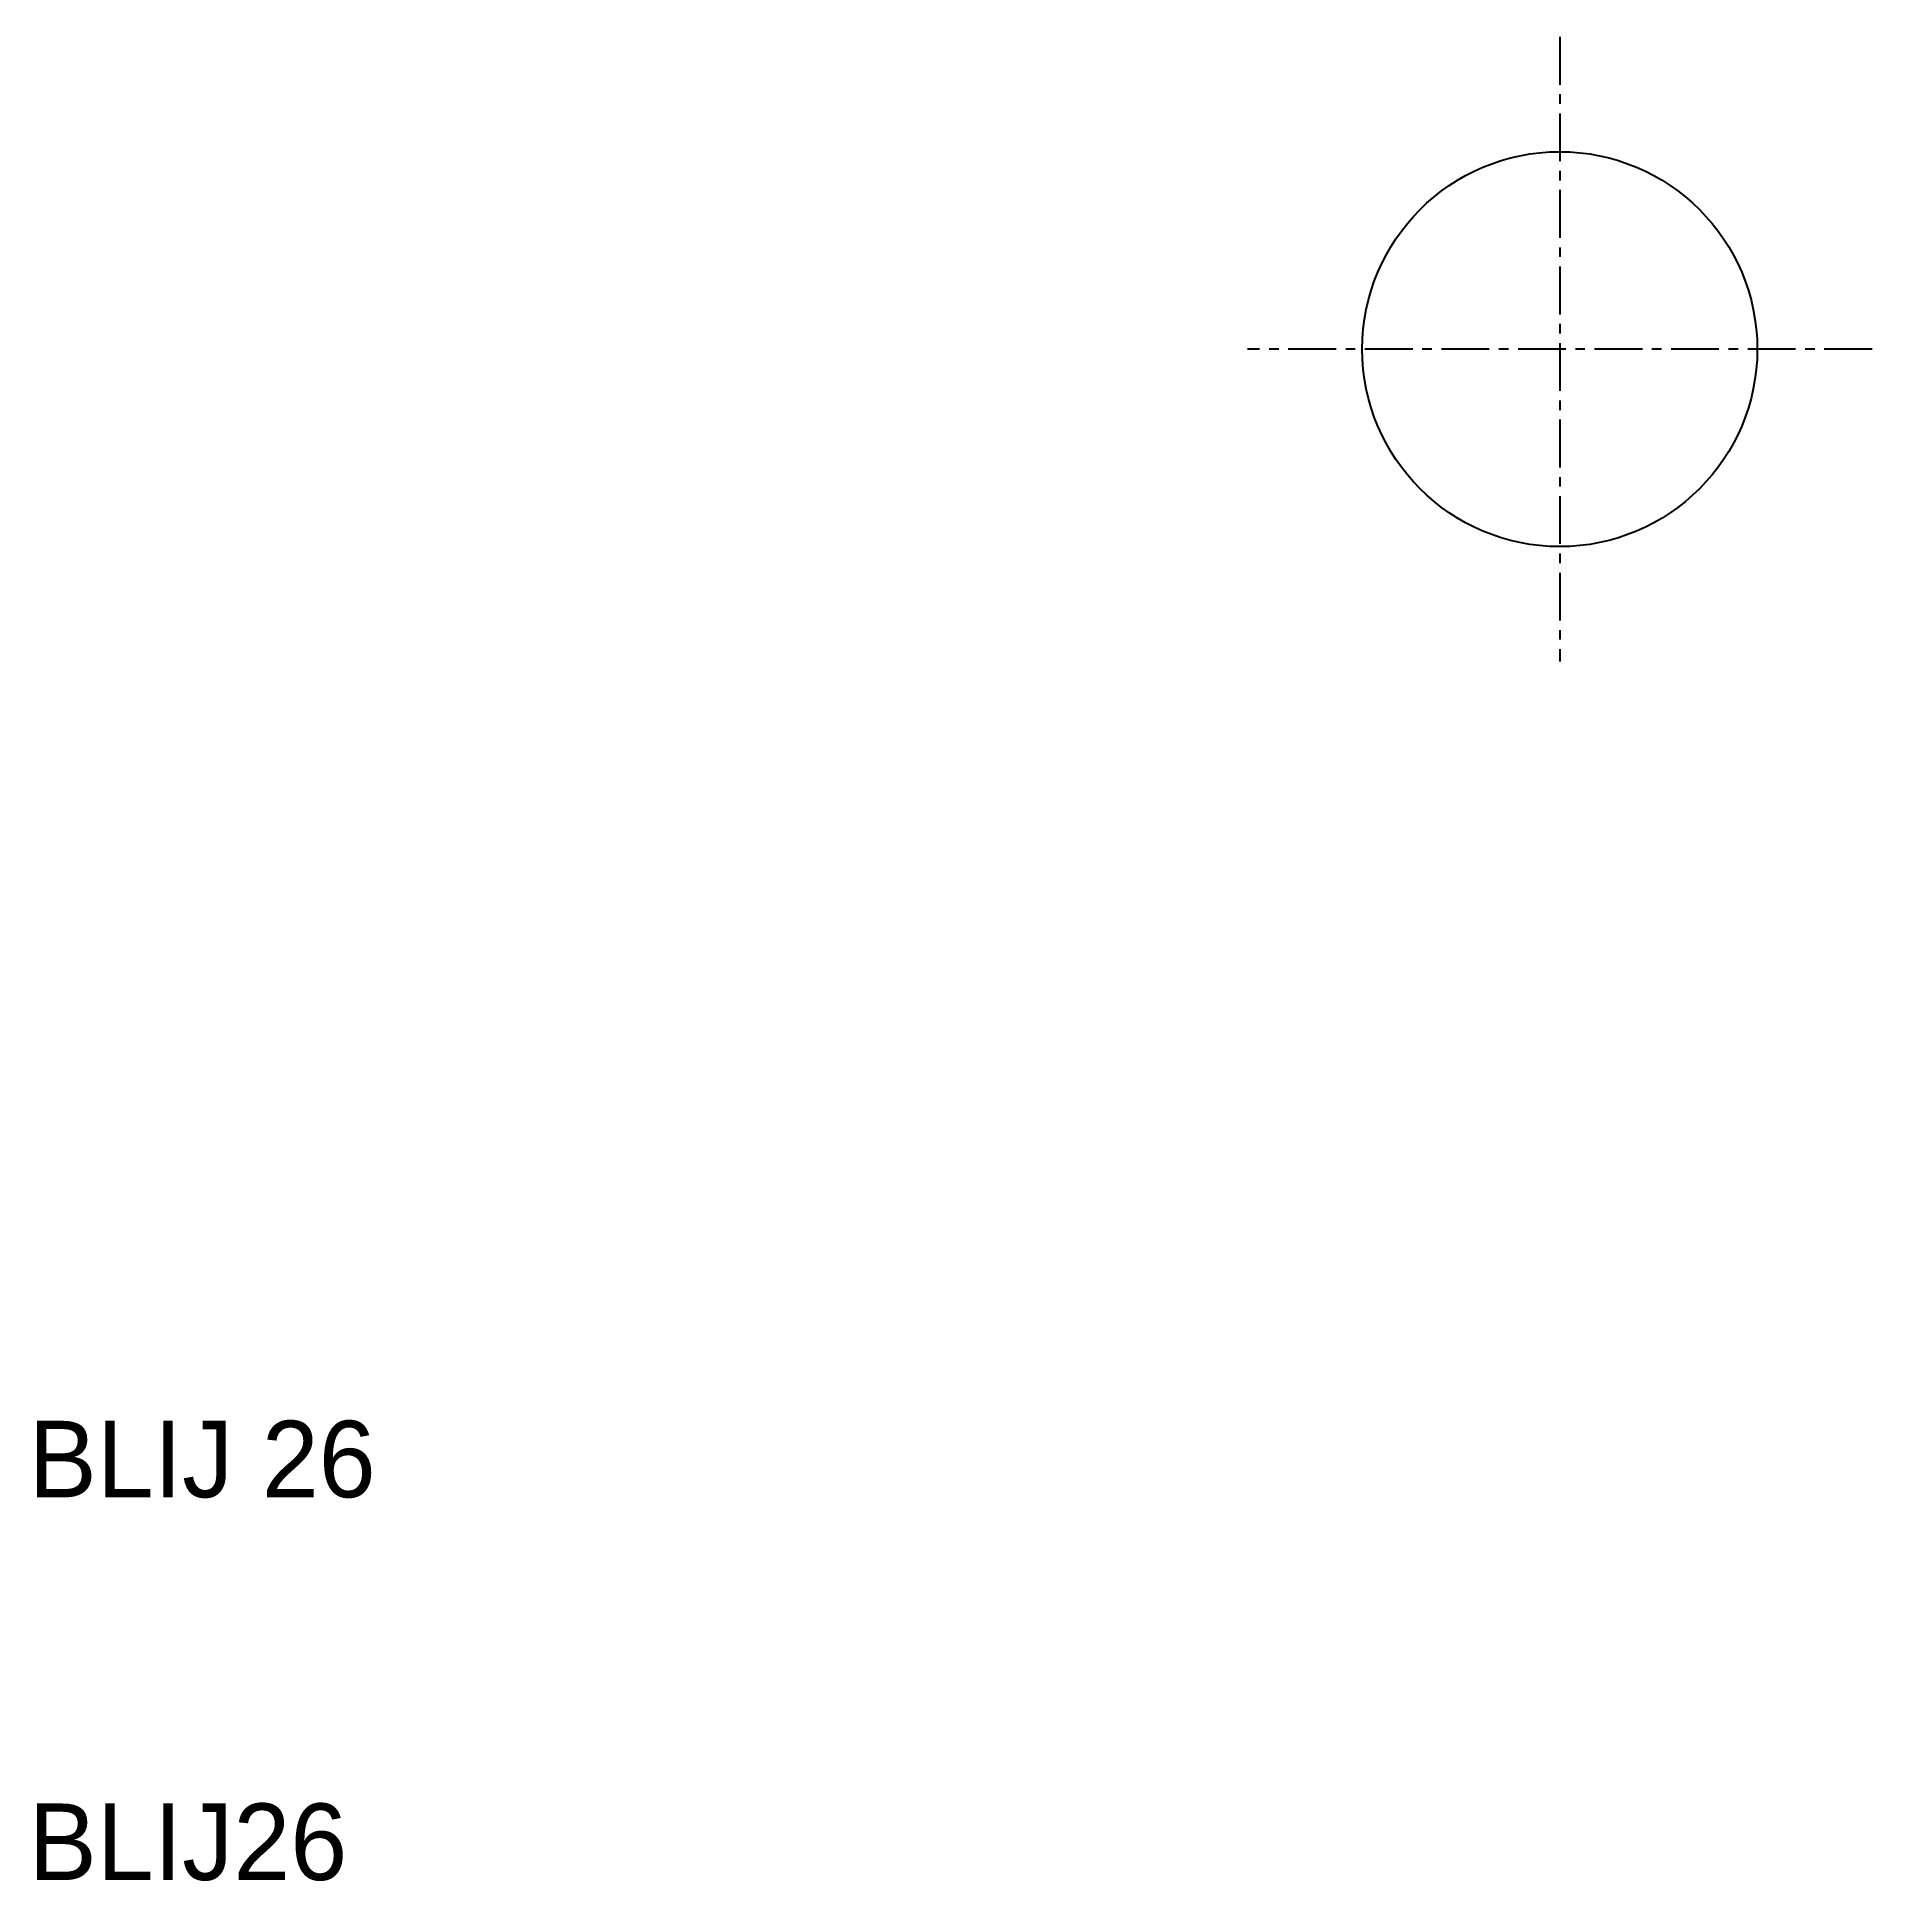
# Model space of a CAD drawing. Extents: x 10.2 to 58.2, y 10 to 58.2.
import ezdxf

# ---------------------------------------------------------------- set-up
doc = ezdxf.new("R2010")
doc.units = 0
doc.linetypes.add('CENTER', pattern=[2, 1.25, -0.25, 0.25, -0.25])
doc.layers.get('0').update_dxf_attribs({"linetype": 'CONTINUOUS'})
doc.layers.add('CENTER', color=1, linetype='CENTER')

msp = doc.modelspace()

# ---------------------------------------------------------------- linework, layer by layer
at = {"color": 7, "linetype": 'CONTINUOUS'}
msp.add_circle((50, 50), 5.159375, dxfattribs=at)
at = {"layer": 'CENTER', "color": 1, "linetype": 'CENTER'}
for p, q in [((50, 58.159375), (50, 41.840625)), ((58.159375, 50), (41.840625, 50))]:
    msp.add_line(p, q, dxfattribs=at)

# ---------------------------------------------------------------- texts
at = {"color": 7, "linetype": 'CONTINUOUS'}
for s, p in [('BLIJ 26', (10, 20)), ('BLIJ26', (10, 10))]:
    msp.add_text(s, height=2, dxfattribs=at).set_placement(p)

doc.saveas('drawing.dxf')
